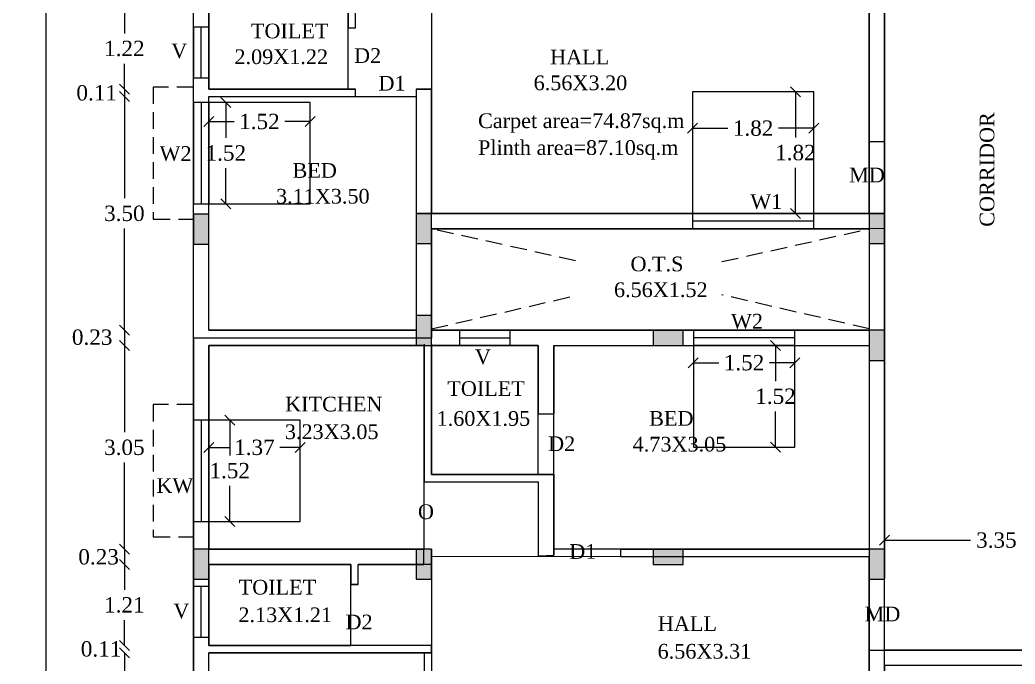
# Model space of a CAD drawing. Header units: metres. Extents: x 9178 to 9474, y -3543 to -3474.
# Drawn here: x 9252.72 to 9267.63, y -3534.38 to -3524.73 of the extents above; entities that cross this region are included whole.
import ezdxf

# ---------------------------------------------------------------- set-up
doc = ezdxf.new("R2010")
doc.units = ezdxf.units.M
doc.header["$MEASUREMENT"] = 0
doc.linetypes.add('HIDDEN', pattern=[0.375, 0.25, -0.125])
for name, color, linetype in [('BLK_1_FLR_1_BLT_UP_AREA', 1, 'Continuous'), ('BLK_1_FLR_1_BLT_UP_AREA_DEDUCT', 1, 'Continuous'), ('BLK_1_FLR_1_CARPET_AREA', 10, 'Continuous'), ('BLK_1_FLR_1_REGULAR_ROOM_6', 1, 'Continuous'), ('BLK_1_FLR_1_REGULAR_ROOM_7', 1, 'Continuous'), ('BLK_1_FLR_1_REGULAR_ROOM_8', 1, 'Continuous'), ('BLK_1_FLR_1_ROOF_AREA', 7, 'Continuous'), ('BLK_1_FLR_1_UNITFA_2', 7, 'Continuous'), ('BLK_1_FLR_1_UNITFA_3', 7, 'Continuous'), ('BLK_1_FLR_1_WC_BATH', 7, 'Continuous'), ('BLK_1_LVL_1_BLDG_FOOT_PRINT', 7, 'Continuous'), ('FLOOR-GROUND', 7, 'Continuous')]:
    doc.layers.add(name, color=color, linetype=linetype)
for name, color, linetype, lineweight in [('BLK_1_FLR_1_KITCHEN', 163, 'Continuous', 0), ('BLK_1_FLR_1_REGULAR_ROOM_4', 163, 'Continuous', 0), ('BLK_1_FLR_1_REGULAR_ROOM_5', 163, 'Continuous', 0), ('BLK_1_FLR_1_ROOM_1_LIGHT_VENTILATION_1', 232, 'Continuous', 0), ('BLK_1_FLR_1_ROOM_1_LIGHT_VENTILATION_2', 232, 'Continuous', 0), ('BLK_1_FLR_1_ROOM_1_LIGHT_VENTILATION_8', 232, 'Continuous', 0)]:
    doc.layers.add(name, color=color, linetype=linetype, lineweight=lineweight)
doc.styles.add('Isa-', font='times.ttf')
doc.styles.add('STYLE2', font='times.ttf')
doc.dimstyles.new('ISO-25', dxfattribs={"dimscale": 0, "dimtxt": 0.23, "dimasz": 0.15, "dimexe": 1.25, "dimexo": 0.625, "dimgap": 0.11, "dimtad": 0, "dimtih": 1, "dimtoh": 1, "dimzin": 1, "dimdsep": 46, "dimtxsty": 'STYLE2', "dimblk": 'OBLIQUE', "dimcen": 0, "dimse1": 1, "dimse2": 1, "dimclrd": 1, "dimclrt": 3, "dimadec": 0, "dimazin": 2, "dimtfac": 1, "dimtix": 1, "dimtofl": 0, "dimtmove": 0, "dimatfit": 3, "dimfxl": 0, "dimtolj": 1, "dimarcsym": 0})

# ---------------------------------------------------------------- blocks, each defined once
blk = doc.blocks.new('_Oblique')
at = {"color": 0, "linetype": 'ByBlock', "lineweight": -2}
blk.add_line((-0.5, -0.5), (0.5, 0.5), dxfattribs=at)
blk = doc.blocks.new('*D269')
at = {"color": 1, "lineweight": -2}
for p, q in [((9254.285, -3524.552), (9254.285, -3524.935)), ((9254.285, -3525.772), (9254.285, -3525.389))]:
    blk.add_line(p, q, dxfattribs=at)
at = {"layer": 'Defpoints', "color": 0}
for p in [(9255.549, -3524.552), (9254.285, -3525.772), (9255.549, -3525.772)]:
    blk.add_point(p, dxfattribs=at)
at = {"color": 1, "lineweight": -2, "xscale": 0.15, "yscale": 0.15, "zscale": 0.15}
for p, rotation in [((9254.285, -3524.552), 90), ((9254.285, -3525.772), 270)]:
    blk.add_blockref('_Oblique', p, dxfattribs=dict(at, rotation=rotation))
at = {"color": 3, "insert": (9254.285, -3525.162), "char_height": 0.23, "attachment_point": 5, "style": 'STYLE2'}
blk.add_mtext('\\A1;1.22', dxfattribs=at)
blk = doc.blocks.new('*D270')
at = {"color": 1, "lineweight": -2}
for p, q in [((9254.285, -3525.772), (9254.285, -3525.622)), ((9254.285, -3525.772), (9254.285, -3525.882)), ((9254.285, -3525.882), (9254.285, -3526.032))]:
    blk.add_line(p, q, dxfattribs=at)
at = {"layer": 'Defpoints', "color": 0}
for p in [(9255.549, -3525.772), (9254.285, -3525.882), (9255.549, -3525.882)]:
    blk.add_point(p, dxfattribs=at)
at = {"color": 1, "lineweight": -2, "xscale": 0.15, "yscale": 0.15, "zscale": 0.15}
for p, rotation in [((9254.285, -3525.772), 270), ((9254.285, -3525.882), 90)]:
    blk.add_blockref('_Oblique', p, dxfattribs=dict(at, rotation=rotation))
at = {"color": 3, "insert": (9253.87, -3525.827), "char_height": 0.23, "attachment_point": 5, "style": 'STYLE2'}
blk.add_mtext('\\A1;0.11', dxfattribs=at)
blk = doc.blocks.new('*D232')
at = {"color": 1, "lineweight": -2}
for p, q in [((9254.285, -3525.882), (9254.285, -3527.405)), ((9254.285, -3529.382), (9254.285, -3527.859))]:
    blk.add_line(p, q, dxfattribs=at)
at = {"layer": 'Defpoints', "color": 0}
for p in [(9255.582, -3525.882), (9254.285, -3529.382), (9255.605, -3529.382)]:
    blk.add_point(p, dxfattribs=at)
at = {"color": 1, "lineweight": -2, "xscale": 0.15, "yscale": 0.15, "zscale": 0.15}
for p, rotation in [((9254.285, -3525.882), 90), ((9254.285, -3529.382), 270)]:
    blk.add_blockref('_Oblique', p, dxfattribs=dict(at, rotation=rotation))
at = {"color": 3, "insert": (9254.285, -3527.632), "char_height": 0.23, "attachment_point": 5, "style": 'STYLE2'}
blk.add_mtext('\\A1;3.50', dxfattribs=at)
blk = doc.blocks.new('*D271')
at = {"color": 1, "lineweight": -2}
blk.add_line((9254.285, -3529.382), (9254.285, -3529.612), dxfattribs=at)
at = {"layer": 'Defpoints', "color": 0}
for p in [(9255.549, -3529.382), (9254.285, -3529.612), (9255.549, -3529.612)]:
    blk.add_point(p, dxfattribs=at)
at = {"color": 1, "lineweight": -2, "xscale": 0.15, "yscale": 0.15, "zscale": 0.15}
for p, rotation in [((9254.285, -3529.382), 90), ((9254.285, -3529.612), 270)]:
    blk.add_blockref('_Oblique', p, dxfattribs=dict(at, rotation=rotation))
at = {"color": 3, "insert": (9253.803, -3529.487), "char_height": 0.23, "attachment_point": 5, "style": 'STYLE2'}
blk.add_mtext('\\A1;0.23', dxfattribs=at)
blk = doc.blocks.new('*D233')
at = {"color": 1, "lineweight": -2}
for p, q in [((9254.285, -3529.612), (9254.285, -3530.91)), ((9254.285, -3532.662), (9254.285, -3531.364))]:
    blk.add_line(p, q, dxfattribs=at)
at = {"layer": 'Defpoints', "color": 0}
for p in [(9255.549, -3529.612), (9254.285, -3532.662), (9255.549, -3532.662)]:
    blk.add_point(p, dxfattribs=at)
at = {"color": 1, "lineweight": -2, "xscale": 0.15, "yscale": 0.15, "zscale": 0.15}
for p, rotation in [((9254.285, -3529.612), 90), ((9254.285, -3532.662), 270)]:
    blk.add_blockref('_Oblique', p, dxfattribs=dict(at, rotation=rotation))
at = {"color": 3, "insert": (9254.285, -3531.137), "char_height": 0.23, "attachment_point": 5, "style": 'STYLE2'}
blk.add_mtext('\\A1;3.05', dxfattribs=at)
blk = doc.blocks.new('*D234')
at = {"color": 1, "lineweight": -2}
blk.add_line((9254.285, -3532.662), (9254.285, -3532.892), dxfattribs=at)
at = {"layer": 'Defpoints', "color": 0}
for p in [(9255.549, -3532.662), (9254.285, -3532.892), (9255.549, -3532.892)]:
    blk.add_point(p, dxfattribs=at)
at = {"color": 1, "lineweight": -2, "xscale": 0.15, "yscale": 0.15, "zscale": 0.15}
for p, rotation in [((9254.285, -3532.662), 90), ((9254.285, -3532.892), 270)]:
    blk.add_blockref('_Oblique', p, dxfattribs=dict(at, rotation=rotation))
at = {"color": 3, "insert": (9253.899, -3532.777), "char_height": 0.23, "attachment_point": 5, "style": 'STYLE2'}
blk.add_mtext('\\A1;0.23', dxfattribs=at)
blk = doc.blocks.new('*D272')
at = {"color": 1, "lineweight": -2}
for p, q in [((9254.285, -3532.892), (9254.285, -3533.27)), ((9254.285, -3534.102), (9254.285, -3533.724))]:
    blk.add_line(p, q, dxfattribs=at)
at = {"layer": 'Defpoints', "color": 0}
for p in [(9255.549, -3532.892), (9254.285, -3534.102), (9255.549, -3534.102)]:
    blk.add_point(p, dxfattribs=at)
at = {"color": 1, "lineweight": -2, "xscale": 0.15, "yscale": 0.15, "zscale": 0.15}
for p, rotation in [((9254.285, -3532.892), 90), ((9254.285, -3534.102), 270)]:
    blk.add_blockref('_Oblique', p, dxfattribs=dict(at, rotation=rotation))
at = {"color": 3, "insert": (9254.285, -3533.497), "char_height": 0.23, "attachment_point": 5, "style": 'STYLE2'}
blk.add_mtext('\\A1;1.21', dxfattribs=at)
blk = doc.blocks.new('*D273')
at = {"color": 1, "lineweight": -2}
for p, q in [((9254.285, -3534.102), (9254.285, -3533.952)), ((9254.285, -3534.212), (9254.285, -3534.362))]:
    blk.add_line(p, q, dxfattribs=at)
at = {"layer": 'Defpoints', "color": 0}
for p in [(9255.549, -3534.102), (9254.285, -3534.212), (9255.549, -3534.212)]:
    blk.add_point(p, dxfattribs=at)
at = {"color": 1, "lineweight": -2, "xscale": 0.15, "yscale": 0.15, "zscale": 0.15}
for p, rotation in [((9254.285, -3534.102), 270), ((9254.285, -3534.212), 90)]:
    blk.add_blockref('_Oblique', p, dxfattribs=dict(at, rotation=rotation))
at = {"color": 3, "insert": (9253.936, -3534.157), "char_height": 0.23, "attachment_point": 5, "style": 'STYLE2'}
blk.add_mtext('\\A1;0.11', dxfattribs=at)
blk = doc.blocks.new('*D274')
at = {"color": 1, "lineweight": -2}
for p, q in [((9254.285, -3534.212), (9254.285, -3535.585)), ((9254.285, -3537.412), (9254.285, -3536.039))]:
    blk.add_line(p, q, dxfattribs=at)
at = {"layer": 'Defpoints', "color": 0}
for p in [(9255.549, -3534.212), (9254.285, -3537.412), (9255.549, -3537.412)]:
    blk.add_point(p, dxfattribs=at)
at = {"color": 1, "lineweight": -2, "xscale": 0.15, "yscale": 0.15, "zscale": 0.15}
for p, rotation in [((9254.285, -3534.212), 90), ((9254.285, -3537.412), 270)]:
    blk.add_blockref('_Oblique', p, dxfattribs=dict(at, rotation=rotation))
at = {"color": 3, "insert": (9254.285, -3535.812), "char_height": 0.23, "attachment_point": 5, "style": 'STYLE2'}
blk.add_mtext('\\A1;3.20', dxfattribs=at)
blk = doc.blocks.new('*D276')
at = {"color": 1, "lineweight": -2}
for p, q in [((9253.112, -3504.122), (9253.112, -3520.655)), ((9253.112, -3537.642), (9253.112, -3521.109))]:
    blk.add_line(p, q, dxfattribs=at)
at = {"layer": 'Defpoints', "color": 0}
for p in [(9255.319, -3504.122), (9253.112, -3537.642), (9255.319, -3537.642)]:
    blk.add_point(p, dxfattribs=at)
at = {"color": 1, "lineweight": -2, "xscale": 0.15, "yscale": 0.15, "zscale": 0.15}
for p, rotation in [((9253.112, -3504.122), 90), ((9253.112, -3537.642), 270)]:
    blk.add_blockref('_Oblique', p, dxfattribs=dict(at, rotation=rotation))
at = {"color": 3, "insert": (9253.112, -3520.882), "char_height": 0.23, "attachment_point": 5, "style": 'STYLE2'}
blk.add_mtext('\\A1;33.52', dxfattribs=at)
blk = doc.blocks.new('*D327')
at = {"layer": 'BLK_1_FLR_1_ROOM_1_LIGHT_VENTILATION_2', "color": 232, "lineweight": -2}
for p, q in [((9255.549, -3526.256), (9255.929, -3526.256)), ((9257.069, -3526.256), (9256.689, -3526.256))]:
    blk.add_line(p, q, dxfattribs=at)
at = {"layer": 'Defpoints', "color": 0}
for p in [(9255.549, -3525.968), (9257.069, -3525.968), (9255.549, -3526.256)]:
    blk.add_point(p, dxfattribs=at)
at = {"layer": 'BLK_1_FLR_1_ROOM_1_LIGHT_VENTILATION_2', "color": 232, "lineweight": -2, "xscale": 0.15, "yscale": 0.15, "zscale": 0.15, "rotation": 180}
blk.add_blockref('_Oblique', (9255.549, -3526.256), dxfattribs=at)
at = {"layer": 'BLK_1_FLR_1_ROOM_1_LIGHT_VENTILATION_2', "color": 232, "lineweight": -2, "xscale": 0.15, "yscale": 0.15, "zscale": 0.15}
blk.add_blockref('_Oblique', (9257.069, -3526.256), dxfattribs=at)
at = {"layer": 'BLK_1_FLR_1_ROOM_1_LIGHT_VENTILATION_2', "color": 232, "insert": (9256.309, -3526.256), "char_height": 0.23, "attachment_point": 5, "style": 'STYLE2'}
blk.add_mtext('\\A1;1.52', dxfattribs=at)
blk = doc.blocks.new('*D328')
at = {"layer": 'BLK_1_FLR_1_ROOM_1_LIGHT_VENTILATION_2', "color": 232, "lineweight": -2}
for p, q in [((9255.806, -3525.968), (9255.806, -3526.5)), ((9255.806, -3527.488), (9255.806, -3526.955))]:
    blk.add_line(p, q, dxfattribs=at)
at = {"layer": 'Defpoints', "color": 0}
for p in [(9255.549, -3525.968), (9255.806, -3525.968), (9255.549, -3527.488)]:
    blk.add_point(p, dxfattribs=at)
at = {"layer": 'BLK_1_FLR_1_ROOM_1_LIGHT_VENTILATION_2', "color": 232, "lineweight": -2, "xscale": 0.15, "yscale": 0.15, "zscale": 0.15}
for p, rotation in [((9255.806, -3525.968), 90), ((9255.806, -3527.488), 270)]:
    blk.add_blockref('_Oblique', p, dxfattribs=dict(at, rotation=rotation))
at = {"layer": 'BLK_1_FLR_1_ROOM_1_LIGHT_VENTILATION_2', "color": 232, "insert": (9255.806, -3526.728), "char_height": 0.23, "attachment_point": 5, "style": 'STYLE2'}
blk.add_mtext('\\A1;1.52', dxfattribs=at)
blk = doc.blocks.new('*D329')
at = {"layer": 'BLK_1_FLR_1_ROOM_1_LIGHT_VENTILATION_8', "color": 232, "lineweight": -2}
for p, q in [((9255.864, -3530.726), (9255.864, -3531.258)), ((9255.864, -3532.246), (9255.864, -3531.713))]:
    blk.add_line(p, q, dxfattribs=at)
at = {"layer": 'Defpoints', "color": 0}
for p in [(9255.549, -3530.726), (9255.549, -3532.246), (9255.864, -3532.246)]:
    blk.add_point(p, dxfattribs=at)
at = {"layer": 'BLK_1_FLR_1_ROOM_1_LIGHT_VENTILATION_8', "color": 232, "lineweight": -2, "xscale": 0.15, "yscale": 0.15, "zscale": 0.15}
for p, rotation in [((9255.864, -3530.726), 90), ((9255.864, -3532.246), 270)]:
    blk.add_blockref('_Oblique', p, dxfattribs=dict(at, rotation=rotation))
at = {"layer": 'BLK_1_FLR_1_ROOM_1_LIGHT_VENTILATION_8', "color": 232, "insert": (9255.864, -3531.486), "char_height": 0.23, "attachment_point": 5, "style": 'STYLE2'}
blk.add_mtext('\\A1;1.52', dxfattribs=at)
blk = doc.blocks.new('*D330')
at = {"layer": 'BLK_1_FLR_1_ROOM_1_LIGHT_VENTILATION_8', "color": 232, "lineweight": -2}
for p, q in [((9255.549, -3531.137), (9255.855, -3531.137)), ((9256.919, -3531.137), (9256.614, -3531.137))]:
    blk.add_line(p, q, dxfattribs=at)
at = {"layer": 'Defpoints', "color": 0}
for p in [(9255.549, -3530.726), (9256.919, -3530.726), (9255.549, -3531.137)]:
    blk.add_point(p, dxfattribs=at)
at = {"layer": 'BLK_1_FLR_1_ROOM_1_LIGHT_VENTILATION_8', "color": 232, "lineweight": -2, "xscale": 0.15, "yscale": 0.15, "zscale": 0.15, "rotation": 180}
blk.add_blockref('_Oblique', (9255.549, -3531.137), dxfattribs=at)
at = {"layer": 'BLK_1_FLR_1_ROOM_1_LIGHT_VENTILATION_8', "color": 232, "lineweight": -2, "xscale": 0.15, "yscale": 0.15, "zscale": 0.15}
blk.add_blockref('_Oblique', (9256.919, -3531.137), dxfattribs=at)
at = {"layer": 'BLK_1_FLR_1_ROOM_1_LIGHT_VENTILATION_8', "color": 232, "insert": (9256.234, -3531.137), "char_height": 0.23, "attachment_point": 5, "style": 'STYLE2'}
blk.add_mtext('\\A1;1.37', dxfattribs=at)
blk = doc.blocks.new('*D337')
at = {"layer": 'BLK_1_FLR_1_ROOM_1_LIGHT_VENTILATION_1', "color": 232, "lineweight": -2}
for p, q in [((9262.798, -3526.356), (9263.328, -3526.356)), ((9264.618, -3526.356), (9264.088, -3526.356))]:
    blk.add_line(p, q, dxfattribs=at)
at = {"layer": 'Defpoints', "color": 0}
for p in [(9262.798, -3525.812), (9264.618, -3525.812), (9262.798, -3526.356)]:
    blk.add_point(p, dxfattribs=at)
at = {"layer": 'BLK_1_FLR_1_ROOM_1_LIGHT_VENTILATION_1', "color": 232, "lineweight": -2, "xscale": 0.15, "yscale": 0.15, "zscale": 0.15, "rotation": 180}
blk.add_blockref('_Oblique', (9262.798, -3526.356), dxfattribs=at)
at = {"layer": 'BLK_1_FLR_1_ROOM_1_LIGHT_VENTILATION_1', "color": 232, "lineweight": -2, "xscale": 0.15, "yscale": 0.15, "zscale": 0.15}
blk.add_blockref('_Oblique', (9264.618, -3526.356), dxfattribs=at)
at = {"layer": 'BLK_1_FLR_1_ROOM_1_LIGHT_VENTILATION_1', "color": 232, "insert": (9263.708, -3526.356), "char_height": 0.23, "attachment_point": 5, "style": 'STYLE2'}
blk.add_mtext('\\A1;1.82', dxfattribs=at)
blk = doc.blocks.new('*D338')
at = {"layer": 'BLK_1_FLR_1_ROOM_1_LIGHT_VENTILATION_1', "color": 232, "lineweight": -2}
for p, q in [((9264.342, -3525.812), (9264.342, -3526.495)), ((9264.342, -3527.632), (9264.342, -3526.949))]:
    blk.add_line(p, q, dxfattribs=at)
at = {"layer": 'Defpoints', "color": 0}
for p in [(9264.342, -3525.812), (9264.618, -3525.812), (9264.618, -3527.632)]:
    blk.add_point(p, dxfattribs=at)
at = {"layer": 'BLK_1_FLR_1_ROOM_1_LIGHT_VENTILATION_1', "color": 232, "lineweight": -2, "xscale": 0.15, "yscale": 0.15, "zscale": 0.15}
for p, rotation in [((9264.342, -3525.812), 90), ((9264.342, -3527.632), 270)]:
    blk.add_blockref('_Oblique', p, dxfattribs=dict(at, rotation=rotation))
at = {"layer": 'BLK_1_FLR_1_ROOM_1_LIGHT_VENTILATION_1', "color": 232, "insert": (9264.342, -3526.722), "char_height": 0.23, "attachment_point": 5, "style": 'STYLE2'}
blk.add_mtext('\\A1;1.82', dxfattribs=at)
blk = doc.blocks.new('*D385')
at = {"layer": 'BLK_1_FLR_1_ROOM_1_LIGHT_VENTILATION_2', "color": 232, "lineweight": -2}
for p, q in [((9264.044, -3529.612), (9264.044, -3530.145)), ((9264.044, -3531.132), (9264.044, -3530.599))]:
    blk.add_line(p, q, dxfattribs=at)
at = {"layer": 'Defpoints', "color": 0}
for p in [(9264.044, -3529.612), (9264.332, -3529.612), (9264.332, -3531.132)]:
    blk.add_point(p, dxfattribs=at)
at = {"layer": 'BLK_1_FLR_1_ROOM_1_LIGHT_VENTILATION_2', "color": 232, "lineweight": -2, "xscale": 0.15, "yscale": 0.15, "zscale": 0.15}
for p, rotation in [((9264.044, -3529.612), 90), ((9264.044, -3531.132), 270)]:
    blk.add_blockref('_Oblique', p, dxfattribs=dict(at, rotation=rotation))
at = {"layer": 'BLK_1_FLR_1_ROOM_1_LIGHT_VENTILATION_2', "color": 232, "insert": (9264.044, -3530.372), "char_height": 0.23, "attachment_point": 5, "style": 'STYLE2'}
blk.add_mtext('\\A1;1.52', dxfattribs=at)
blk = doc.blocks.new('*D386')
at = {"layer": 'BLK_1_FLR_1_ROOM_1_LIGHT_VENTILATION_2', "color": 232, "lineweight": -2}
for p, q in [((9262.812, -3529.869), (9263.192, -3529.869)), ((9264.332, -3529.869), (9263.953, -3529.869))]:
    blk.add_line(p, q, dxfattribs=at)
at = {"layer": 'Defpoints', "color": 0}
for p in [(9262.812, -3529.612), (9264.332, -3529.612), (9264.332, -3529.869)]:
    blk.add_point(p, dxfattribs=at)
at = {"layer": 'BLK_1_FLR_1_ROOM_1_LIGHT_VENTILATION_2', "color": 232, "lineweight": -2, "xscale": 0.15, "yscale": 0.15, "zscale": 0.15, "rotation": 180}
blk.add_blockref('_Oblique', (9262.812, -3529.869), dxfattribs=at)
at = {"layer": 'BLK_1_FLR_1_ROOM_1_LIGHT_VENTILATION_2', "color": 232, "lineweight": -2, "xscale": 0.15, "yscale": 0.15, "zscale": 0.15}
blk.add_blockref('_Oblique', (9264.332, -3529.869), dxfattribs=at)
at = {"layer": 'BLK_1_FLR_1_ROOM_1_LIGHT_VENTILATION_2', "color": 232, "insert": (9263.572, -3529.869), "char_height": 0.23, "attachment_point": 5, "style": 'STYLE2'}
blk.add_mtext('\\A1;1.52', dxfattribs=at)
blk = doc.blocks.new('*D387')
at = {"color": 1, "lineweight": -2}
for p, q in [((9265.679, -3532.526), (9266.965, -3532.526)), ((9269.029, -3532.526), (9267.743, -3532.526))]:
    blk.add_line(p, q, dxfattribs=at)
at = {"layer": 'Defpoints', "color": 0}
for p in [(9265.679, -3532.526), (9265.679, -3534.172), (9269.029, -3534.172)]:
    blk.add_point(p, dxfattribs=at)
at = {"color": 1, "lineweight": -2, "xscale": 0.15, "yscale": 0.15, "zscale": 0.15, "rotation": 180}
blk.add_blockref('_Oblique', (9265.679, -3532.526), dxfattribs=at)
at = {"color": 1, "lineweight": -2, "xscale": 0.15, "yscale": 0.15, "zscale": 0.15}
blk.add_blockref('_Oblique', (9269.029, -3532.526), dxfattribs=at)
at = {"color": 3, "insert": (9267.354, -3532.526), "char_height": 0.23, "attachment_point": 5, "style": 'STYLE2'}
blk.add_mtext('\\A1;3.35', dxfattribs=at)

msp = doc.modelspace()

# ---------------------------------------------------------------- hatches: boundary and pattern name
h = msp.add_hatch(color=5)
h.dxf.hatch_style = 1
h.paths.add_polyline_path([(9255.31923, -3528.09186), (9255.54923, -3528.09186), (9255.54923, -3527.64186), (9255.31923, -3527.64186)])
h = msp.add_hatch(color=5)
h.dxf.hatch_style = 1
h.paths.add_polyline_path([(9258.65923, -3528.08186), (9258.88923, -3528.08186), (9258.88923, -3527.63186), (9258.65923, -3527.63186)])
h = msp.add_hatch(color=5)
h.dxf.hatch_style = 1
h.paths.add_polyline_path([(9265.44923, -3528.08186), (9265.67923, -3528.08186), (9265.67923, -3527.63186), (9265.44923, -3527.63186)])
h = msp.add_hatch(color=5)
h.dxf.hatch_style = 1
h.paths.add_polyline_path([(9258.65923, -3529.61186), (9258.88923, -3529.61186), (9258.88923, -3529.16186), (9258.65923, -3529.16186)])
h = msp.add_hatch(color=5)
h.dxf.hatch_style = 1
h.paths.add_polyline_path([(9262.20923, -3529.38186), (9262.20923, -3529.61186), (9262.65923, -3529.61186), (9262.65923, -3529.38186)])
h = msp.add_hatch(color=5)
h.dxf.hatch_style = 1
h.paths.add_polyline_path([(9265.44923, -3529.83186), (9265.67923, -3529.83186), (9265.67923, -3529.38186), (9265.44923, -3529.38186)])
h = msp.add_hatch(color=5)
h.dxf.hatch_style = 1
h.paths.add_polyline_path([(9255.31923, -3533.11186), (9255.54923, -3533.11186), (9255.54923, -3532.66186), (9255.31923, -3532.66186)])
h = msp.add_hatch(color=5)
h.dxf.hatch_style = 1
h.paths.add_polyline_path([(9258.65923, -3533.11186), (9258.88923, -3533.11186), (9258.88923, -3532.66186), (9258.65923, -3532.66186)])
h = msp.add_hatch(color=5)
h.dxf.hatch_style = 1
h.paths.add_polyline_path([(9262.20923, -3532.66186), (9262.20923, -3532.89186), (9262.65923, -3532.89186), (9262.65923, -3532.66186)])
h = msp.add_hatch(color=5)
h.dxf.hatch_style = 1
h.paths.add_polyline_path([(9265.44923, -3533.11186), (9265.67923, -3533.11186), (9265.67923, -3532.66186), (9265.44923, -3532.66186)])

# ---------------------------------------------------------------- linework, layer by layer
at = {"color": 4}
for p, q in [((9255.31923, -3537.64186), (9255.31923, -3504.12186)), ((9265.67923, -3520.59186), (9265.67923, -3526.55186)), ((9265.44923, -3520.82186), (9265.44923, -3526.55186)), ((9257.74923, -3524.85186), (9257.74923, -3524.44186)), ((9255.54923, -3525.77186), (9255.54923, -3524.55186)), ((9257.63923, -3524.85186), (9257.63923, -3524.55186)), ((9257.63923, -3524.85186), (9257.74923, -3524.85186)), ((9255.54923, -3525.77186), (9257.74923, -3525.77186)), ((9257.74923, -3525.88186), (9257.74923, -3525.77186)), ((9258.65923, -3525.77186), (9258.65923, -3529.36186)), ((9258.65923, -3525.77186), (9258.88923, -3525.77186)), ((9258.88923, -3525.77186), (9258.88923, -3527.63186)), ((9255.54923, -3525.88186), (9257.74923, -3525.88186)), ((9255.54923, -3529.38186), (9255.54923, -3525.88186)), ((9265.44923, -3526.55186), (9265.67923, -3526.55186)), ((9258.65923, -3527.63186), (9265.67923, -3527.63186)), ((9265.67923, -3527.63186), (9265.67923, -3533.10186)), ((9258.88923, -3527.86186), (9265.44923, -3527.86186)), ((9258.88923, -3527.86186), (9258.88923, -3529.36186)), ((9265.44923, -3527.86186), (9265.44923, -3529.36186)), ((9255.54923, -3529.38186), (9258.65923, -3529.38186)), ((9258.88923, -3529.38186), (9265.44923, -3529.38186)), ((9255.54923, -3529.61186), (9258.77923, -3529.61186)), ((9255.54923, -3532.65186), (9255.54923, -3529.61186)), ((9258.77923, -3529.59186), (9258.77923, -3531.65186)), ((9258.88923, -3529.59186), (9258.88923, -3531.54186)), ((9258.88923, -3529.61186), (9260.48923, -3529.61186)), ((9260.48923, -3529.61186), (9260.48923, -3530.63186)), ((9260.71923, -3529.61186), (9265.44923, -3529.61186)), ((9260.71923, -3529.61186), (9260.71923, -3530.63186)), ((9265.44923, -3529.61186), (9265.44923, -3532.66186)), ((9260.48923, -3530.63186), (9260.71923, -3530.63186)), ((9258.77923, -3531.65186), (9260.48923, -3531.65186)), ((9258.88923, -3531.54186), (9260.71923, -3531.54186)), ((9260.48923, -3531.65186), (9260.48923, -3532.75186)), ((9260.71923, -3531.54186), (9260.71923, -3532.75186)), ((9258.88923, -3532.66186), (9255.54923, -3532.66186)), ((9258.88923, -3532.66186), (9258.88923, -3532.89186)), ((9261.71923, -3532.66186), (9265.44923, -3532.66186)), ((9261.71923, -3532.66186), (9261.71923, -3532.77186)), ((9260.48923, -3532.76186), (9260.71923, -3532.76186)), ((9261.71923, -3532.77186), (9265.44923, -3532.77186)), ((9265.44923, -3532.77186), (9265.44923, -3533.11186)), ((9255.54923, -3534.10186), (9255.54923, -3532.88186)), ((9257.67923, -3532.89186), (9255.54923, -3532.89186)), ((9257.67923, -3533.19186), (9257.67923, -3532.89186)), ((9258.88923, -3532.89186), (9257.78923, -3532.89186)), ((9257.78923, -3533.19186), (9257.78923, -3532.89186)), ((9265.44923, -3533.11186), (9265.67923, -3533.11186)), ((9257.78923, -3533.19186), (9257.67923, -3533.19186)), ((9258.88923, -3534.10186), (9255.54923, -3534.10186)), ((9258.88923, -3534.10186), (9258.88923, -3534.21186)), ((9265.44923, -3534.17186), (9269.02923, -3534.17186)), ((9265.44923, -3534.17186), (9265.44923, -3537.41186)), ((9258.88923, -3534.21186), (9255.54923, -3534.21186)), ((9255.54923, -3537.41186), (9255.54923, -3534.21186))]:
    msp.add_line(p, q, dxfattribs=at)
at = {"color": 2}
for p, q in [((9255.43423, -3525.60186), (9255.43423, -3524.84186)), ((9255.43423, -3525.60186), (9255.43423, -3524.84186)), ((9255.43423, -3525.96755), (9255.43423, -3527.48755)), ((9264.61807, -3527.74686), (9262.79807, -3527.74686)), ((9259.30923, -3529.49686), (9260.06923, -3529.49686)), ((9259.30923, -3529.49686), (9260.06923, -3529.49686)), ((9264.33242, -3529.49686), (9262.81242, -3529.49686)), ((9255.43423, -3530.72576), (9255.43423, -3532.24576)), ((9255.43423, -3533.98093), (9255.43423, -3533.22093)), ((9255.43423, -3533.98093), (9255.43423, -3533.22093))]:
    msp.add_line(p, q, dxfattribs=at)
at = {"color": 4, "linetype": 'HIDDEN'}
for p, q in [((9261.04704, -3528.34184), (9258.88923, -3527.86186)), ((9263.24058, -3528.35362), (9265.44923, -3527.86186)), ((9258.88923, -3529.36186), (9261.04704, -3528.86188)), ((9265.44923, -3529.36186), (9263.24058, -3528.8501))]:
    msp.add_line(p, q, dxfattribs=at)
at = {"color": 3}
msp.add_lwpolyline([(9255.31923, -3504.12186), (9274.30923, -3504.12186), (9274.30923, -3505.54186), (9275.50923, -3505.54186), (9275.50923, -3504.12186), (9279.69923, -3504.12186), (9279.69923, -3517.55186), (9271.84923, -3517.55186), (9271.84923, -3519.99186), (9273.21923, -3519.99186), (9273.21923, -3521.31186), (9273.89423, -3521.31186), (9273.89423, -3519.99186), (9279.69923, -3519.99186), (9279.69923, -3537.64186), (9269.02923, -3537.64186), (9269.02923, -3534.40186), (9265.67923, -3534.40186), (9265.67923, -3537.64186), (9255.31923, -3537.64186), (9255.31923, -3504.12186)], dxfattribs=at)
at = {"color": 2}
for points in [[(9255.54923, -3524.84186), (9255.31923, -3524.84186), (9255.31923, -3525.60186), (9255.54923, -3525.60186)], [(9255.54923, -3524.84186), (9255.31923, -3524.84186), (9255.31923, -3525.60186), (9255.54923, -3525.60186)], [(9255.31923, -3527.48755), (9255.54923, -3527.48755), (9255.54923, -3525.96755), (9255.31923, -3525.96755)], [(9262.79807, -3527.63186), (9262.79807, -3527.86186), (9264.61807, -3527.86186), (9264.61807, -3527.63186)], [(9260.06923, -3529.61186), (9260.06923, -3529.38186), (9259.30923, -3529.38186), (9259.30923, -3529.61186)], [(9260.06923, -3529.61186), (9260.06923, -3529.38186), (9259.30923, -3529.38186), (9259.30923, -3529.61186)], [(9262.81242, -3529.38186), (9262.81242, -3529.61186), (9264.33242, -3529.61186), (9264.33242, -3529.38186)], [(9255.31923, -3532.24576), (9255.54923, -3532.24576), (9255.54923, -3530.72576), (9255.31923, -3530.72576)], [(9255.54923, -3533.22093), (9255.31923, -3533.22093), (9255.31923, -3533.98093), (9255.54923, -3533.98093)], [(9255.54923, -3533.22093), (9255.31923, -3533.22093), (9255.31923, -3533.98093), (9255.54923, -3533.98093)]]:
    msp.add_lwpolyline(points, close=True, dxfattribs=at)
at = {"color": 2, "linetype": 'HIDDEN'}
for points in [[(9255.31923, -3525.73755), (9254.71923, -3525.73755), (9254.71923, -3527.71755), (9255.31923, -3527.71755)], [(9255.31923, -3530.49576), (9254.71923, -3530.49576), (9254.71923, -3532.47576), (9255.31923, -3532.47576)]]:
    msp.add_lwpolyline(points, dxfattribs=at)
at = {"color": 5}
for points in [[(9255.31923, -3528.09186), (9255.54923, -3528.09186), (9255.54923, -3527.64186), (9255.31923, -3527.64186)], [(9258.65923, -3528.08186), (9258.88923, -3528.08186), (9258.88923, -3527.63186), (9258.65923, -3527.63186)], [(9265.44923, -3528.08186), (9265.67923, -3528.08186), (9265.67923, -3527.63186), (9265.44923, -3527.63186)], [(9258.65923, -3529.61186), (9258.88923, -3529.61186), (9258.88923, -3529.16186), (9258.65923, -3529.16186)], [(9262.20923, -3529.38186), (9262.20923, -3529.61186), (9262.65923, -3529.61186), (9262.65923, -3529.38186)], [(9265.44923, -3529.83186), (9265.67923, -3529.83186), (9265.67923, -3529.38186), (9265.44923, -3529.38186)], [(9255.31923, -3533.11186), (9255.54923, -3533.11186), (9255.54923, -3532.66186), (9255.31923, -3532.66186)], [(9258.65923, -3533.11186), (9258.88923, -3533.11186), (9258.88923, -3532.66186), (9258.65923, -3532.66186)], [(9262.20923, -3532.66186), (9262.20923, -3532.89186), (9262.65923, -3532.89186), (9262.65923, -3532.66186)], [(9265.44923, -3533.11186), (9265.67923, -3533.11186), (9265.67923, -3532.66186), (9265.44923, -3532.66186)]]:
    msp.add_lwpolyline(points, close=True, dxfattribs=at)
at = {"layer": 'BLK_1_FLR_1_BLT_UP_AREA', "color": 3}
msp.add_lwpolyline([(9255.31923, -3504.12186), (9274.30923, -3504.12186), (9274.30923, -3505.54186), (9275.50923, -3505.54186), (9275.50923, -3504.12186), (9279.69923, -3504.12186), (9279.69923, -3517.55186), (9271.84923, -3517.55186), (9271.84923, -3519.99186), (9273.21923, -3519.99186), (9273.21923, -3521.31186), (9273.89423, -3521.31186), (9273.89423, -3519.99186), (9279.69923, -3519.99186), (9279.69923, -3537.64186), (9269.02923, -3537.64186), (9269.02923, -3534.40186), (9265.67923, -3534.40186), (9265.67923, -3537.64186), (9255.31923, -3537.64186), (9255.31923, -3504.12186)], dxfattribs=at)
at = {"layer": 'BLK_1_FLR_1_BLT_UP_AREA_DEDUCT', "color": 3}
msp.add_lwpolyline([(9258.88923, -3527.86186), (9265.44923, -3527.86186), (9265.44923, -3529.38186), (9258.88923, -3529.38186)], close=True, dxfattribs=at)
at = {"layer": 'BLK_1_FLR_1_CARPET_AREA', "color": 3}
msp.add_lwpolyline([(9260.71923, -3520.59187), (9260.71923, -3517.55186), (9265.31923, -3517.55186), (9265.31923, -3517.32186), (9263.65923, -3517.32186), (9263.65923, -3515.12186), (9271.71923, -3515.12186), (9271.71923, -3517.32186), (9269.02923, -3517.32186), (9269.02923, -3534.17186), (9265.67923, -3534.17186), (9265.67923, -3520.59186)], close=True, dxfattribs=at)
for points in [[(9265.44923, -3520.82186), (9265.44923, -3527.63186), (9258.88923, -3527.63186), (9258.88923, -3525.77186), (9258.65923, -3525.77186), (9258.65923, -3529.38186), (9255.54923, -3529.38186), (9255.54923, -3525.88186), (9257.74923, -3525.88186), (9257.74923, -3525.77186), (9255.54923, -3525.77186), (9255.54923, -3524.55186)], [(9257.63923, -3524.55186), (9257.63923, -3524.85186), (9257.74923, -3524.85186), (9257.74923, -3524.44186)], [(9255.54923, -3537.41686), (9255.54923, -3534.21186), (9258.88923, -3534.21186), (9258.88923, -3534.10186), (9255.54923, -3534.10186), (9255.54923, -3532.89186), (9257.67923, -3532.89186), (9257.67923, -3533.19186), (9257.78923, -3533.19186), (9257.78923, -3532.89186), (9258.77419, -3532.89186), (9258.77419, -3532.66186), (9255.54923, -3532.66186), (9255.54923, -3529.61186), (9258.77923, -3529.61186), (9258.77923, -3531.65186), (9260.48923, -3531.65186), (9260.48923, -3532.76186), (9260.71923, -3532.75186), (9260.71923, -3531.54186), (9258.88923, -3531.54186), (9258.88923, -3529.61186), (9260.48923, -3529.61186), (9260.48923, -3530.63186), (9260.71923, -3530.63186), (9260.71923, -3529.61186), (9265.44923, -3529.61186), (9265.44923, -3532.66186), (9261.71923, -3532.66186), (9261.71923, -3532.77186), (9265.44923, -3532.77186), (9265.44923, -3537.41186)]]:
    msp.add_lwpolyline(points, dxfattribs=at)
at = {"layer": 'BLK_1_FLR_1_KITCHEN', "color": 1}
msp.add_lwpolyline([(9258.77923, -3529.61186), (9255.54923, -3529.61186), (9255.54923, -3532.66186), (9258.77923, -3532.66186)], close=True, dxfattribs=at)
at = {"layer": 'BLK_1_FLR_1_REGULAR_ROOM_4', "color": 1}
msp.add_lwpolyline([(9258.88923, -3527.63186), (9265.44923, -3527.63186), (9265.44923, -3524.43186), (9258.88923, -3524.43186)], close=True, dxfattribs=at)
at = {"layer": 'BLK_1_FLR_1_REGULAR_ROOM_5', "color": 1}
msp.add_lwpolyline([(9255.54923, -3525.88186), (9258.65923, -3525.88186), (9258.65923, -3529.38186), (9255.54923, -3529.38186)], close=True, dxfattribs=at)
at = {"layer": 'BLK_1_FLR_1_REGULAR_ROOM_6', "color": 1}
msp.add_lwpolyline([(9265.44923, -3532.66186), (9260.71923, -3532.66186), (9260.71923, -3529.61186), (9265.44923, -3529.61186)], close=True, dxfattribs=at)
at = {"layer": 'BLK_1_FLR_1_REGULAR_ROOM_7', "color": 1}
msp.add_lwpolyline([(9258.88923, -3536.08186), (9265.44923, -3536.08186), (9265.44923, -3532.77186), (9258.88923, -3532.77686)], close=True, dxfattribs=at)
at = {"layer": 'BLK_1_FLR_1_REGULAR_ROOM_8', "color": 1}
msp.add_lwpolyline([(9258.77923, -3537.41186), (9255.54923, -3537.41186), (9255.54923, -3534.21186), (9258.77923, -3534.21186)], close=True, dxfattribs=at)
at = {"layer": 'BLK_1_FLR_1_ROOF_AREA', "color": 54}
msp.add_lwpolyline([(9255.31923, -3504.12186), (9274.30923, -3504.12186), (9274.30923, -3505.54186), (9275.50923, -3505.54186), (9275.50923, -3504.12186), (9279.69923, -3504.12186), (9279.69923, -3517.55186), (9271.84923, -3517.55186), (9271.84923, -3519.99186), (9273.21923, -3519.99186), (9273.21923, -3521.31186), (9273.89423, -3521.31186), (9273.89423, -3519.99186), (9279.69923, -3519.99186), (9279.69923, -3537.64186), (9269.02923, -3537.64186), (9269.02923, -3534.40186), (9265.67923, -3534.40186), (9265.67923, -3537.64186), (9255.31923, -3537.64186), (9255.31923, -3504.12186)], dxfattribs=at)
at = {"layer": 'BLK_1_FLR_1_ROOM_1_LIGHT_VENTILATION_1', "color": 232}
msp.add_lwpolyline([(9262.79807, -3527.63186), (9264.61807, -3527.63186), (9264.61807, -3525.81186), (9262.79807, -3525.81186)], close=True, dxfattribs=at)
at = {"layer": 'BLK_1_FLR_1_ROOM_1_LIGHT_VENTILATION_2', "color": 232}
for points in [[(9255.54923, -3527.48755), (9257.06923, -3527.48755), (9257.06923, -3525.96755), (9255.54923, -3525.96755)], [(9262.81242, -3529.61186), (9262.81242, -3531.13186), (9264.33242, -3531.13186), (9264.33242, -3529.61186)]]:
    msp.add_lwpolyline(points, close=True, dxfattribs=at)
at = {"layer": 'BLK_1_FLR_1_ROOM_1_LIGHT_VENTILATION_8', "color": 232}
msp.add_lwpolyline([(9256.91923, -3532.24576), (9256.91923, -3530.72576), (9255.54923, -3530.72576), (9255.54923, -3532.24576)], close=True, dxfattribs=at)
at = {"layer": 'BLK_1_FLR_1_UNITFA_2', "color": 234}
msp.add_lwpolyline([(9255.31923, -3518.26649), (9258.88923, -3518.26649), (9258.88923, -3522.06186), (9260.48923, -3522.06186), (9260.48923, -3520.59186), (9265.67923, -3520.59186), (9265.67923, -3527.86186), (9258.88923, -3527.85686), (9258.88923, -3529.38686), (9258.88923, -3529.50186), (9255.31923, -3529.50186)], close=True, dxfattribs=at)
at = {"layer": 'BLK_1_FLR_1_UNITFA_3', "color": 234}
msp.add_lwpolyline([(9255.31923, -3529.50186), (9255.31923, -3537.64186), (9265.67923, -3537.64186), (9265.67923, -3529.38186), (9258.88923, -3529.38186), (9258.88923, -3529.50186)], close=True, dxfattribs=at)
at = {"layer": 'BLK_1_FLR_1_WC_BATH', "color": 3}
for points in [[(9257.63923, -3524.55186), (9255.54923, -3524.55186), (9255.54923, -3525.77186), (9257.63923, -3525.77186)], [(9258.88923, -3531.54186), (9260.48923, -3531.54186), (9260.48923, -3529.61186), (9258.88923, -3529.61186)], [(9257.67923, -3532.89186), (9255.54923, -3532.89186), (9255.54923, -3534.10186), (9257.67923, -3534.10186)]]:
    msp.add_lwpolyline(points, close=True, dxfattribs=at)
at = {"layer": 'BLK_1_LVL_1_BLDG_FOOT_PRINT', "color": 1}
msp.add_lwpolyline([(9255.31923, -3504.12186), (9274.30923, -3504.12186), (9274.30923, -3505.54186), (9275.50923, -3505.54186), (9275.50923, -3504.12186), (9279.69923, -3504.12186), (9279.69923, -3517.55186), (9271.84923, -3517.55186), (9271.84923, -3519.99186), (9273.21923, -3519.99186), (9273.21923, -3521.31186), (9273.89423, -3521.31186), (9273.89423, -3519.99186), (9279.69923, -3519.99186), (9279.69923, -3537.64186), (9269.02923, -3537.64186), (9269.02923, -3534.40186), (9265.67923, -3534.40186), (9265.67923, -3537.64186), (9255.31923, -3537.64186), (9255.31923, -3504.12186)], dxfattribs=at)

# ---------------------------------------------------------------- texts
at = {"color": 2, "style": 'Isa-'}
for s, p in [('V', (9254.9874, -3525.30634)), ('W2', (9254.81267, -3526.84394)), ('W1', (9263.66559, -3527.5636)), ('W2', (9263.3758, -3529.35555)), ('V', (9259.5389, -3529.88945)), ('KW', (9254.76486, -3531.81694)), ('V', (9255.01975, -3533.69543))]:
    msp.add_text(s, height=0.22, dxfattribs=at).set_placement(p)
at = {"style": 'Isa-'}
for s, p in [('2.09X1.22', (9255.935, -3525.39398)), ('6.56X3.20', (9260.41884, -3525.7851)), ('3.11X3.50', (9256.55848, -3527.4836)), ('6.56X1.52', (9261.62341, -3528.8839)), ('1.60X1.95', (9258.96445, -3530.81271)), ('3.23X3.05', (9256.69113, -3531.01115)), ('4.73X3.05', (9261.90338, -3531.19772)), ('2.13X1.21', (9255.99437, -3533.75363)), ('6.56X3.31', (9262.2768, -3534.29994))]:
    msp.add_text(s, height=0.22, dxfattribs=at).set_placement(p)
at = {"color": 102, "style": 'Isa-'}
for s, p in [('Carpet area=74.87sq.m ', (9259.5856, -3526.35242)), ('Plinth area=87.10sq.m ', (9259.5856, -3526.75483))]:
    msp.add_text(s, height=0.22, dxfattribs=at).set_placement(p)
at = {"style": 'Isa-'}
msp.add_text('CORRIDOR', height=0.22, rotation=90, dxfattribs=at).set_placement((9267.32299, -3527.83148))
at = {"layer": 'FLOOR-GROUND', "color": 6, "style": 'Isa-'}
for s, p in [('TOILET', (9256.18198, -3525.00812)), ('HALL', (9260.66581, -3525.39924)), ('BED', (9256.80546, -3527.09774)), ('O.T.S', (9261.87038, -3528.49805)), ('TOILET', (9259.12489, -3530.36404)), ('KITCHEN', (9256.69497, -3530.59725)), ('BED', (9262.15036, -3530.81187)), ('TOILET', (9255.99821, -3533.33974)), ('HALL', (9262.28064, -3533.88605))]:
    msp.add_text(s, height=0.22, dxfattribs=at).set_placement(p)
at = {"layer": 'FLOOR-GROUND', "color": 2, "style": 'Isa-'}
for s, p in [('D2', (9257.72735, -3525.37625)), ('D1', (9258.09345, -3525.79089)), ('MD', (9265.14667, -3527.16627)), ('D2', (9260.63568, -3531.1911)), ('O', (9258.68514, -3532.20924)), ('D1', (9260.95276, -3532.80515)), ('MD', (9265.37929, -3533.74143)), ('D2', (9257.59937, -3533.86132))]:
    msp.add_text(s, height=0.22, dxfattribs=at).set_placement(p)

# ---------------------------------------------------------------- dimensions: what is measured, and where the dimension line sits
at = {"color": 3}
for base, p1, p2, override, picture, middle in [((9253.1116, -3537.64186), (9255.31923, -3504.12186), (9255.31923, -3537.64186), {"dimscale": 1, "dimfxl": 75, "dimarcsym": 2}, '*D276', (9253.1116, -3520.88186)), ((9254.28486, -3525.77186), (9255.54923, -3524.55186), (9255.54923, -3525.77186), {"dimscale": 1, "dimtmove": 1, "dimfxl": 75, "dimarcsym": 2}, '*D269', (9254.28486, -3525.16186)), ((9254.28486, -3529.38186), (9255.58186, -3525.88186), (9255.60476, -3529.38186), {"dimscale": 1, "dimtmove": 1, "dimfxl": 75, "dimarcsym": 2}, '*D232', (9254.28486, -3527.63186)), ((9254.28486, -3532.66186), (9255.54923, -3529.61186), (9255.54923, -3532.66186), {"dimscale": 1, "dimtmove": 1, "dimfxl": 75, "dimarcsym": 2}, '*D233', (9254.28486, -3531.13686)), ((9254.28486, -3534.10186), (9255.54923, -3532.89186), (9255.54923, -3534.10186), {"dimscale": 1, "dimtmove": 1, "dimfxl": 75, "dimarcsym": 2}, '*D272', (9254.28486, -3533.49686)), ((9254.28486, -3537.41186), (9255.54923, -3534.21186), (9255.54923, -3537.41186), {"dimscale": 1, "dimtmove": 1, "dimfxl": 75, "dimarcsym": 2}, '*D274', (9254.28486, -3535.81186))]:
    dim = msp.add_linear_dim(base=base, p1=p1, p2=p2, angle=90, dimstyle='ISO-25', override=override, dxfattribs=at)
    dim.commit()
    dim.dimension.update_dxf_attribs({"geometry": picture, "text_midpoint": middle})
for base, p1, p2, override, picture, middle in [((9254.28486, -3525.88186), (9255.54923, -3525.77186), (9255.54923, -3525.88186), {"dimscale": 1, "dimtmove": 1, "dimfxl": 75, "dimarcsym": 2}, '*D270', (9253.86981, -3525.82686)), ((9254.28486, -3529.61186), (9255.54923, -3529.38186), (9255.54923, -3529.61186), {"dimscale": 1, "dimtmove": 1, "dimfxl": 75, "dimarcsym": 2}, '*D271', (9253.80326, -3529.48686)), ((9254.28486, -3532.89186), (9255.54923, -3532.66186), (9255.54923, -3532.89186), {"dimscale": 1, "dimtmove": 1, "dimfxl": 75, "dimarcsym": 2}, '*D234', (9253.89926, -3532.77686)), ((9254.28486, -3534.21186), (9255.54923, -3534.10186), (9255.54923, -3534.21186), {"dimscale": 1, "dimtmove": 2, "dimfxl": 75, "dimarcsym": 2}, '*D273', (9253.93602, -3534.15686))]:
    dim = msp.add_linear_dim(base=base, p1=p1, p2=p2, angle=90, dimstyle='ISO-25', override=override, dxfattribs=at)
    dim.commit()
    dim.dimension.update_dxf_attribs({"geometry": picture, "text_midpoint": middle, "dimtype": 160})
at = {"color": 2}
dim = msp.add_linear_dim(base=(9265.67923, -3532.52582), p1=(9269.02923, -3534.17186), p2=(9265.67923, -3534.17186), dimstyle='ISO-25', override={"dimscale": 1, "dimfxl": 75, "dimarcsym": 2}, dxfattribs=at)
dim.commit()
dim.dimension.update_dxf_attribs({"geometry": '*D387', "text_midpoint": (9267.35423, -3532.52582)})
at = {"layer": 'BLK_1_FLR_1_ROOM_1_LIGHT_VENTILATION_1', "color": 232}
dim = msp.add_linear_dim(base=(9262.79807, -3526.35572), p1=(9264.61807, -3525.81186), p2=(9262.79807, -3525.81186), dimstyle='ISO-25', override={"dimscale": 1, "dimclrd": 232, "dimclrt": 232}, dxfattribs=at)
dim.commit()
dim.dimension.update_dxf_attribs({"geometry": '*D337', "text_midpoint": (9263.70807, -3526.35572)})
dim = msp.add_linear_dim(base=(9264.34242, -3525.81186), p1=(9264.61807, -3527.63186), p2=(9264.61807, -3525.81186), angle=90, dimstyle='ISO-25', override={"dimscale": 1, "dimclrd": 232, "dimclrt": 232}, dxfattribs=at)
dim.commit()
dim.dimension.update_dxf_attribs({"geometry": '*D338', "text_midpoint": (9264.34242, -3526.72186)})
at = {"layer": 'BLK_1_FLR_1_ROOM_1_LIGHT_VENTILATION_2', "color": 232}
for base, p1, p2, picture, middle in [((9255.54923, -3526.25591), (9257.06923, -3525.96755), (9255.54923, -3525.96755), '*D327', (9256.30923, -3526.25591)), ((9264.33242, -3529.86864), (9262.81242, -3529.61186), (9264.33242, -3529.61186), '*D386', (9263.57242, -3529.86864))]:
    dim = msp.add_linear_dim(base=base, p1=p1, p2=p2, dimstyle='ISO-25', override={"dimscale": 1, "dimclrd": 232, "dimclrt": 232}, dxfattribs=at)
    dim.commit()
    dim.dimension.update_dxf_attribs({"geometry": picture, "text_midpoint": middle})
for base, p1, p2, angle, picture, middle in [((9255.80601, -3525.96755), (9255.54923, -3527.48755), (9255.54923, -3525.96755), 90, '*D328', (9255.80601, -3526.72755)), ((9264.04406, -3529.61186), (9264.33242, -3531.13186), (9264.33242, -3529.61186), 270, '*D385', (9264.04406, -3530.37186))]:
    dim = msp.add_linear_dim(base=base, p1=p1, p2=p2, angle=angle, dimstyle='ISO-25', override={"dimscale": 1, "dimclrd": 232, "dimclrt": 232}, dxfattribs=at)
    dim.commit()
    dim.dimension.update_dxf_attribs({"geometry": picture, "text_midpoint": middle})
at = {"layer": 'BLK_1_FLR_1_ROOM_1_LIGHT_VENTILATION_8', "color": 232}
for base, p1, p2, angle, picture, middle in [((9255.54923, -3531.13686), (9256.91923, -3530.72576), (9255.54923, -3530.72576), 180, '*D330', (9256.23423, -3531.13686)), ((9255.86419, -3532.24576), (9255.54923, -3530.72576), (9255.54923, -3532.24576), 90, '*D329', (9255.86419, -3531.48576))]:
    dim = msp.add_linear_dim(base=base, p1=p1, p2=p2, angle=angle, dimstyle='ISO-25', override={"dimscale": 1, "dimclrd": 232, "dimclrt": 232}, dxfattribs=at)
    dim.commit()
    dim.dimension.update_dxf_attribs({"geometry": picture, "text_midpoint": middle})

doc.saveas('drawing.dxf')
